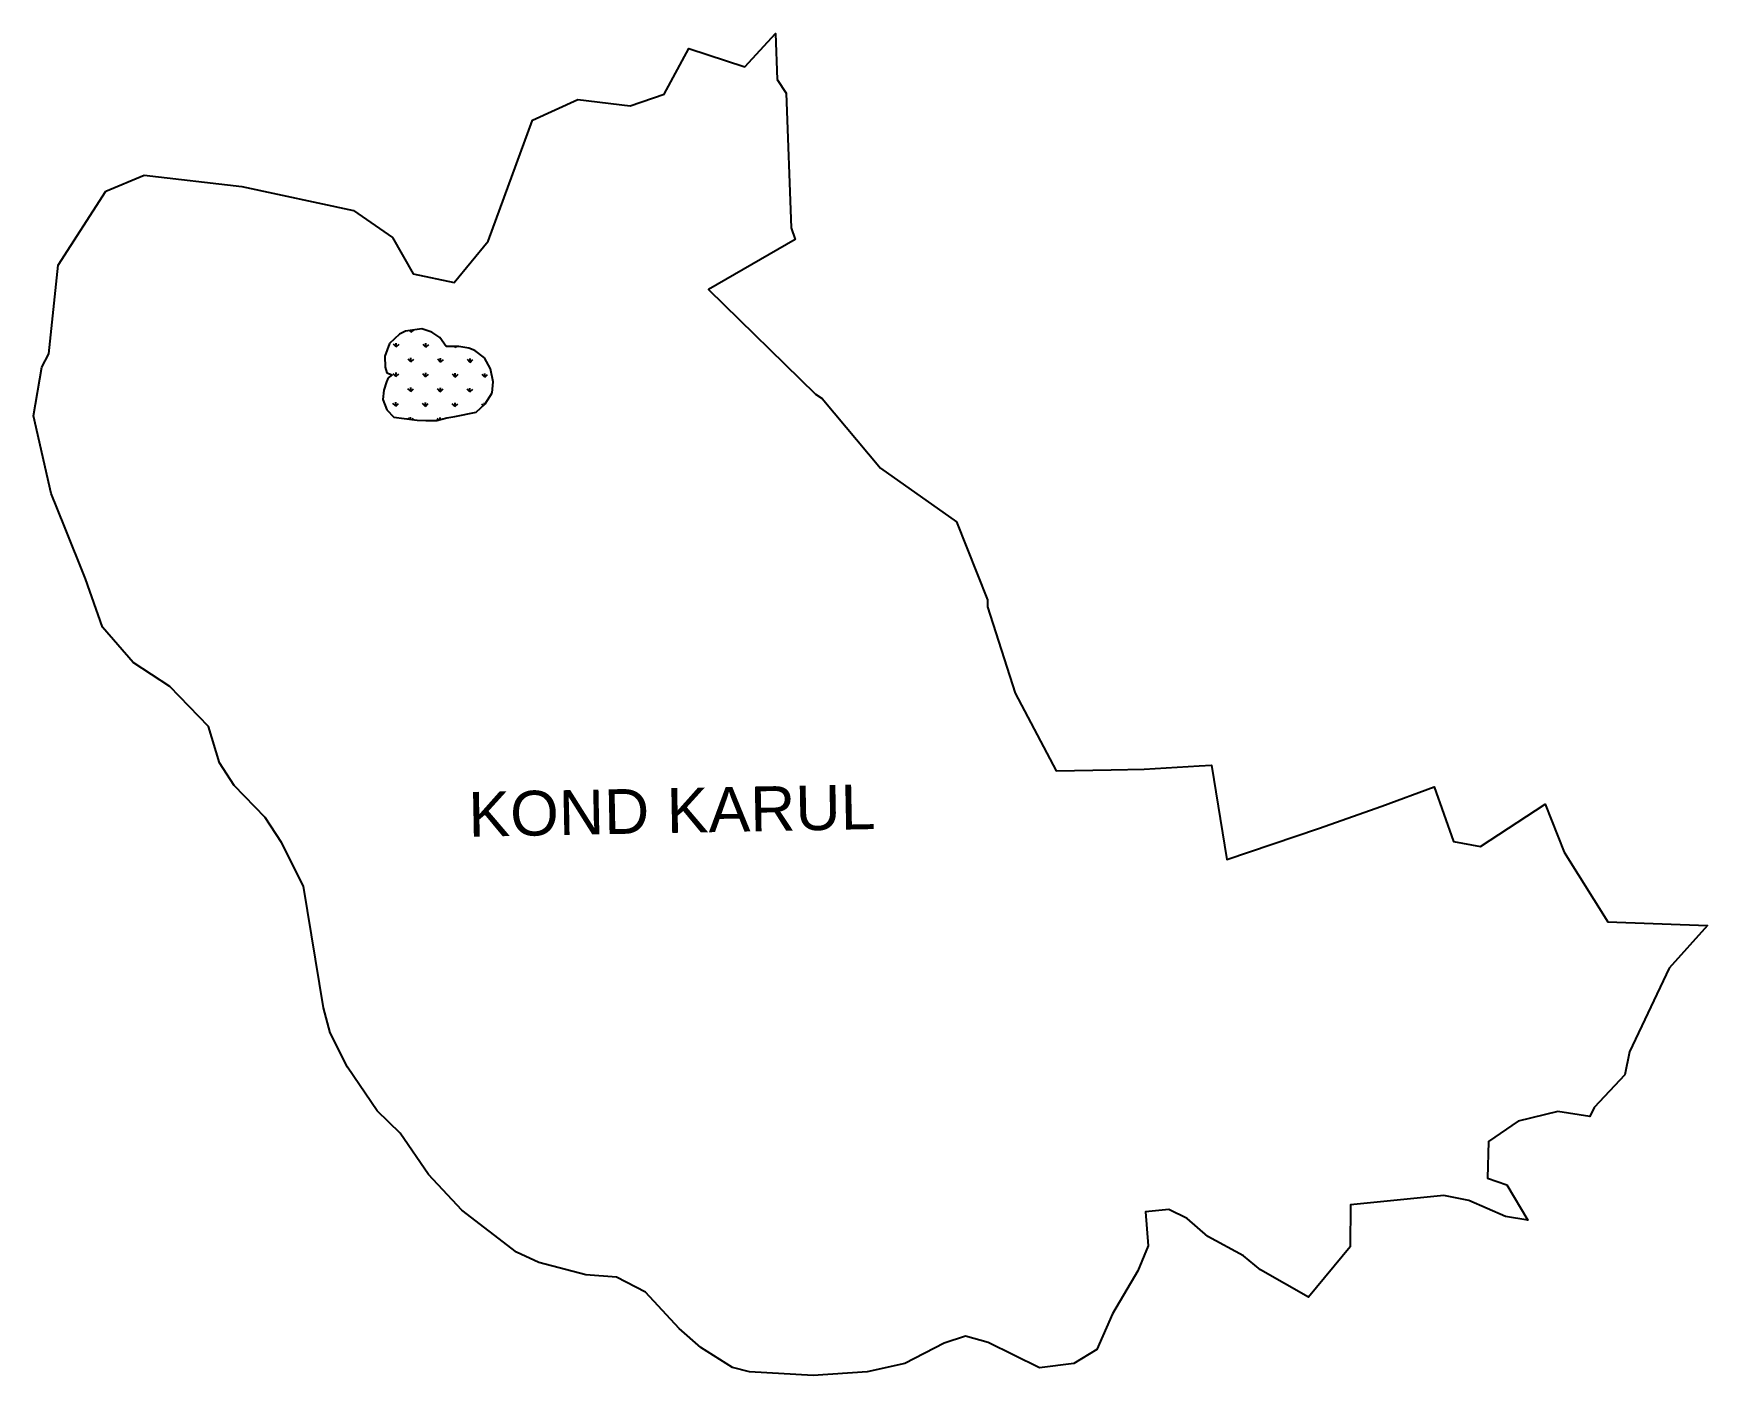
# Model space of a CAD drawing. Header units: metres. Extents: x 305319 to 309379, y 1922910 to 1926166.
import ezdxf

# ---------------------------------------------------------------- set-up
doc = ezdxf.new("R2010")
doc.units = ezdxf.units.M
doc.layers.add('MANGROOVES', color=112, linetype='Continuous')
doc.layers.add('VILLAGE NAME', color=250, linetype='Continuous')
doc.styles.get("Standard").update_dxf_attribs({"font": 'simplex.shx'})

msp = doc.modelspace()

# ---------------------------------------------------------------- linework, layer by layer
at = {"color": 3, "flags": 128}
msp.add_lwpolyline([(305494.7, 1925783.6), (305587.7, 1925822.3), (305824.4, 1925794.9), (306095.3, 1925736.6), (306189.7, 1925671.2), (306240.1, 1925583.4), (306339.6, 1925562.2), (306421.5, 1925662.2), (306529.3, 1925955.7), (306639.2, 1926006.3), (306766.2, 1925990.9), (306848.7, 1926019.3), (306908.4, 1926130.2), (307044, 1926085.8), (307118.5, 1926166.4), (307122.9, 1926054.9), (307144.2, 1926021.6), (307156.7, 1925694.7), (307166.4, 1925666.3), (306956.6, 1925545.3), (307215.7, 1925290.9), (307232.3, 1925280.6), (307373.6, 1925111.2), (307557.6, 1924981.7), (307632.8, 1924792.1), (307632.6, 1924775.3), (307700.3, 1924565.8), (307799.3, 1924376.9), (307932.6, 1924379.4), (308013.1, 1924381.5), (308146.4, 1924389.2), (308176.1, 1924390.9), (308213.4, 1924162.3), (308435.6, 1924237.5), (308589.1, 1924291.2), (308716, 1924338.4), (308763.2, 1924205.6), (308829, 1924193.8), (308985.9, 1924296.1), (309032.1, 1924179.5), (309137.7, 1924010.5), (309379.4, 1924001.9), (309286.6, 1923898.4), (309189.9, 1923695.4), (309178.8, 1923639.1), (309104.5, 1923560.6), (309094.2, 1923538.3), (309016.4, 1923550.3), (308920.1, 1923527.3), (308847.9, 1923477.5), (308845.9, 1923389), (308892.4, 1923372.6), (308943.3, 1923287.1), (308889.8, 1923295.9), (308800.2, 1923334.9), (308739.8, 1923346.9), (308513.3, 1923324), (308512.8, 1923222.2), (308411.6, 1923100.3), (308295, 1923166.2), (308253.7, 1923200.3), (308167.5, 1923246.9), (308117.3, 1923290.7), (308072.5, 1923312.8), (308016.4, 1923307.2), (308022.3, 1923224.9), (307998, 1923163.8), (307935.9, 1923059.8), (307898.3, 1922972.7), (307842.3, 1922938.9), (307759.1, 1922928.9), (307634.7, 1922990.3), (307579.7, 1923005.7), (307528, 1922988.6), (307432.6, 1922938.9), (307341.1, 1922918.7), (307210.2, 1922909.8), (307055.3, 1922919), (307014.7, 1922929.2), (306937.3, 1922977.8), (306885.4, 1923024), (306803.5, 1923112.5), (306733, 1923148.8), (306658.7, 1923154.1), (306544.3, 1923183.9), (306490.6, 1923209.2), (306358, 1923311), (306276.9, 1923397.7), (306208.3, 1923498.3), (306152.4, 1923552), (306080.5, 1923658.3), (306038.6, 1923741.7), (306022, 1923802.3), (305974.2, 1924097.2), (305920.4, 1924203.3), (305881, 1924263.6), (305805.5, 1924341.4), (305769.8, 1924396.9), (305743, 1924484.8), (305650, 1924581.7), (305560.4, 1924640.3), (305486.2, 1924725.7), (305445, 1924842.9), (305394, 1924970.4), (305362, 1925050.5), (305318.9, 1925238.4), (305339.2, 1925356.3), (305356.3, 1925389.2), (305378.7, 1925603.9), (305494.7, 1925783.6)], dxfattribs=at)
at = {"layer": 'MANGROOVES'}
for p, q in [((306260.7, 1925449.5), (306221.3, 1925444.2)), ((306285.4, 1925441.4), (306260.7, 1925449.5)), ((306182.8, 1925414), (306171.4, 1925383.3)), ((306206.3, 1925437.1), (306182.8, 1925414)), ((306221.3, 1925444.2), (306206.3, 1925437.1)), ((306304.7, 1925428.4), (306285.4, 1925441.4)), ((306319.9, 1925406.7), (306304.7, 1925428.4)), ((306350.9, 1925406.7), (306319.9, 1925406.7)), ((306374.7, 1925402.8), (306350.9, 1925406.7)), ((306171.4, 1925383.3), (306172.2, 1925356.3)), ((306389.5, 1925397), (306374.7, 1925402.8)), ((306412.7, 1925379.6), (306389.5, 1925397)), ((306427.2, 1925352.9), (306412.7, 1925379.6)), ((306172.2, 1925356.3), (306176.1, 1925343.2)), ((306179.4, 1925331), (306174.9, 1925320.8)), ((306176.1, 1925343.2), (306188.6, 1925338.4)), ((306188.6, 1925338.4), (306179.4, 1925331)), ((306433.9, 1925321), (306427.2, 1925352.9)), ((306168.7, 1925300.6), (306166.2, 1925278.3)), ((306174.9, 1925320.8), (306168.7, 1925300.6)), ((306414.6, 1925267.8), (306431.3, 1925294.2)), ((306431.3, 1925294.2), (306433.9, 1925321)), ((306166.2, 1925278.3), (306175.7, 1925253.1)), ((306175.7, 1925253.1), (306192.8, 1925235.2)), ((306340.7, 1925236.7), (306392.5, 1925247.7)), ((306392.5, 1925247.7), (306414.6, 1925267.8)), ((306192.8, 1925235.2), (306218.4, 1925231.8)), ((306218.4, 1925231.8), (306249.7, 1925228.3)), ((306249.7, 1925228.3), (306270.8, 1925227.3)), ((306270.8, 1925227.3), (306296.9, 1925227.1)), ((306296.9, 1925227.1), (306321.1, 1925233.9)), ((306321.1, 1925233.9), (306340.7, 1925236.7))]:
    msp.add_line(p, q, dxfattribs=at)
at = {"layer": 'MANGROOVES', "linetype": 'Continuous'}
for p, q in [((306235.1, 1925441.4), (306240.6, 1925446.8)), ((306235.1, 1925441.4), (306235.1, 1925446.1)), ((306198.9, 1925405.8), (306192.2, 1925412.6)), ((306198.9, 1925405.8), (306198.9, 1925415.3)), ((306198.9, 1925405.8), (306205.7, 1925412.5)), ((306235.1, 1925441.4), (306231, 1925445.5)), ((306270.7, 1925405.2), (306264, 1925412)), ((306270.7, 1925405.2), (306270.8, 1925414.7)), ((306270.7, 1925405.2), (306277.5, 1925411.8)), ((306342.5, 1925404.5), (306340.4, 1925406.7)), ((306342.5, 1925404.5), (306342.6, 1925406.7)), ((306342.5, 1925404.5), (306344.7, 1925406.7)), ((306234.5, 1925369.6), (306227.8, 1925376.3)), ((306234.5, 1925369.6), (306234.5, 1925379.1)), ((306234.5, 1925369.6), (306241.3, 1925376.2)), ((306306.3, 1925368.9), (306299.6, 1925375.7)), ((306306.3, 1925368.9), (306306.4, 1925378.5)), ((306306.3, 1925368.9), (306313.1, 1925375.6)), ((306378.1, 1925368.3), (306371.5, 1925375.1)), ((306378.1, 1925368.3), (306378.2, 1925377.8)), ((306378.1, 1925368.3), (306384.9, 1925375)), ((306198.2, 1925333.9), (306191.6, 1925340.7)), ((306198.2, 1925333.9), (306198.3, 1925343.5)), ((306198.2, 1925333.9), (306205, 1925340.6)), ((306270.1, 1925333.3), (306263.4, 1925340.1)), ((306270.1, 1925333.3), (306270.2, 1925342.8)), ((306270.1, 1925333.3), (306276.9, 1925340)), ((306341.9, 1925332.7), (306335.2, 1925339.5)), ((306341.9, 1925332.7), (306342, 1925342.2)), ((306341.9, 1925332.7), (306348.7, 1925339.4)), ((306413.8, 1925332.1), (306407.1, 1925338.9)), ((306413.8, 1925332.1), (306413.8, 1925341.6)), ((306413.8, 1925332.1), (306420.5, 1925338.8)), ((306233.8, 1925297.7), (306227.2, 1925304.5)), ((306233.8, 1925297.7), (306233.9, 1925307.2)), ((306233.8, 1925297.7), (306240.6, 1925304.4)), ((306305.7, 1925297.1), (306299, 1925303.9)), ((306305.7, 1925297.1), (306305.8, 1925306.6)), ((306305.7, 1925297.1), (306312.5, 1925303.8)), ((306377.5, 1925296.5), (306370.8, 1925303.3)), ((306377.5, 1925296.5), (306377.6, 1925306)), ((306377.5, 1925296.5), (306384.3, 1925303.1)), ((306197.6, 1925262.1), (306190.9, 1925268.9)), ((306197.6, 1925262.1), (306197.7, 1925271.6)), ((306197.6, 1925262.1), (306204.4, 1925268.8)), ((306269.5, 1925261.5), (306262.8, 1925268.3)), ((306269.5, 1925261.5), (306269.5, 1925271)), ((306269.5, 1925261.5), (306276.2, 1925268.2)), ((306341.3, 1925260.9), (306334.6, 1925267.7)), ((306341.3, 1925260.9), (306341.4, 1925270.4)), ((306341.3, 1925260.9), (306348.1, 1925267.5)), ((306409.9, 1925263.6), (306406.5, 1925267)), ((306413.2, 1925266.6), (306413.2, 1925269.8)), ((306228.5, 1925230.7), (306226.5, 1925232.7)), ((306233.3, 1925230.1), (306233.3, 1925235.4)), ((306237.1, 1925229.7), (306240, 1925232.6)), ((306301.9, 1925228.5), (306298.4, 1925232)), ((306305.1, 1925229.4), (306305.1, 1925234.8)), ((306310.9, 1925231), (306311.9, 1925231.9))]:
    msp.add_line(p, q, dxfattribs=at)

# ---------------------------------------------------------------- texts
at = {"layer": 'VILLAGE NAME', "insert": (306372.6, 1924325.7), "char_height": 108.748, "attachment_point": 1, "rotation": 1.1028}
msp.add_mtext_dynamic_manual_height_columns('{\\fArial|b0|i0|c0|p34;KOND KARUL}', width=1571.314, gutter_width=543.7, heights=[0], dxfattribs=at)

doc.saveas('drawing.dxf')
